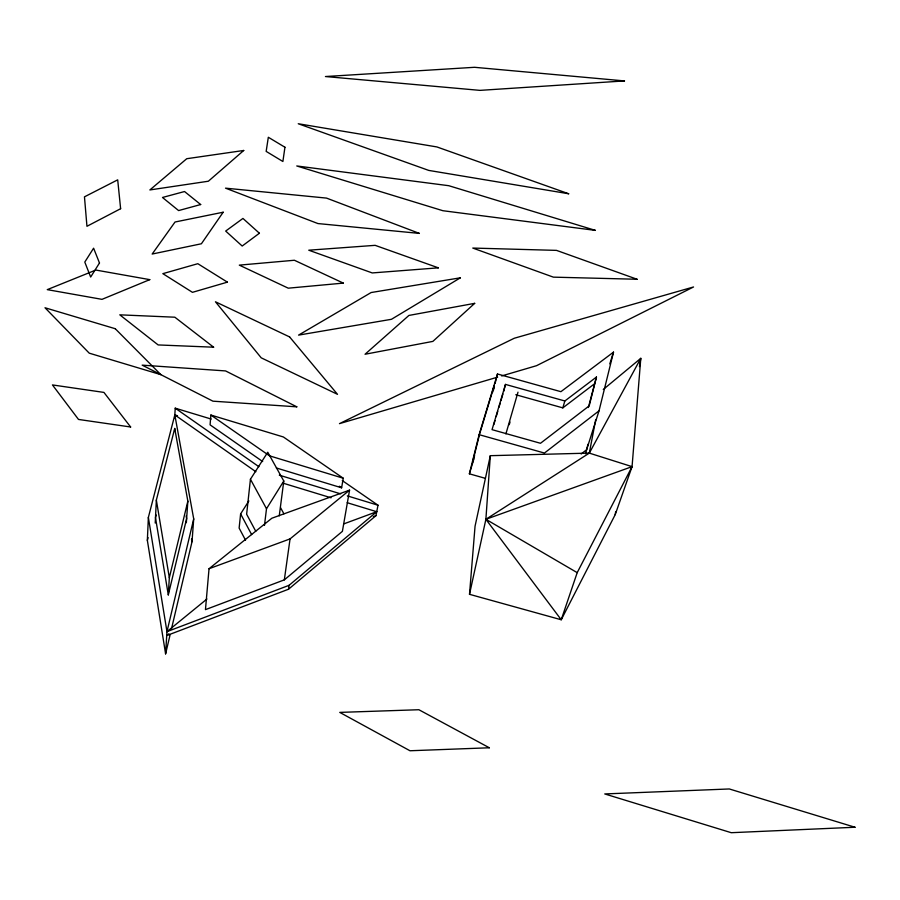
<?xml version="1.0" encoding="UTF-8"?>
<svg xmlns="http://www.w3.org/2000/svg" width="900" height="900" viewBox="0 0 900 900"><rect width="100%" height="100%" fill="white"/><g stroke="black" fill="none" stroke-linecap="round" stroke-linejoin="round"><path stroke-width="1.35" d="M170.111 634.714L165.6 653.861L147.352 540.349L148.365 517.41L174.825 414.911L177.514 415.721M155.227 523.035L156.352 500.096L174.724 428.468L187.852 501.165L186.345 522.697M174.667 417.656L175.219 408.173L211.196 419.051M174.566 431.201L174.724 428.468M156.172 514.946L155.486 517.646L168.289 594.9L169.335 577.699L187.852 501.165M165.6 653.861L166.961 631.654L193.714 518.895L174.825 414.911L255.859 471.724M639.428 366.626L640.789 358.324L589.32 453.116L485.887 519.3L561.229 619.762L577.204 572.648L632.059 466.639L589.32 453.116L490.32 455.681L485.887 519.3L469.507 594.315L561.229 619.762L615.206 514.642L632.059 466.639L640.789 358.324L603.27 389.486M171.394 629.246L192.015 541.733L193.714 518.895M276.39 467.978L341.629 487.811L343.238 478.226L283.376 436.973L210.87 415.046L210.083 424.856L262.676 461.554M469.507 594.315L475.054 526.196L490.32 455.681M209.036 568.721L205.459 609.637L284.332 579.859L342.394 531.349L349.56 490.14L271.856 518.22L209.036 568.721L290.059 538.898L349.56 490.14M248.861 500.929L240.615 513.911L239.13 528.075L245.542 540.202M279.248 515.88L283.793 481.016L267.761 452.239L250.436 479.239L246.634 514.215L255.757 531.27M264.476 525.398L266.501 508.736L283.793 481.016M284.332 579.859L290.059 538.898M168.874 633.791L166.725 635.558L288.506 589.241L289.069 585.326L376.74 511.718L347.175 502.706M615.206 514.642L615.656 511.886M589.32 453.116L595.721 419.558M288.506 589.241L375.964 515.666L378 505.215L342.281 480.577M168.289 594.9L186.626 518.659L186.143 515.936M581.164 454.005L586.631 449.696L599.029 410.816L613.508 352.125L560.903 391.68L497.475 373.995L479.115 434.666L469.384 473.827L485.314 478.327M479.34 435.15L472.601 462.218L474.615 455.546M585.619 453.78L587.981 444.262M492.559 392.366L494.269 385.56L479.678 433.8M493.391 390.319L494.415 386.235M495.09 383.512L497.475 373.995M588.364 407.509L596.452 377.044L564.851 400.984L562.815 407.869L515.79 394.729M596.452 377.044L589.185 405.877L540.484 443.284L492.041 429.66L505.485 384.412L564.851 400.984M147.352 540.349L148.05 537.626M503.696 391.354L505.485 384.412M505.901 433.901L517.984 392.175M509.243 424.71L510.019 422.021M493.83 424.598L495.011 420.615M496.192 416.621L497.779 411.3M498.96 407.306L500.141 403.324M500.929 400.657L502.909 394.009M469.384 473.827L473.839 459.067M609.795 363.87L613.508 352.125M148.365 517.41L166.961 631.654L206.933 599.029M599.029 410.816L544.444 453.049L479.115 434.666M562.815 407.869L594.315 383.94M166.961 631.654L289.069 585.326M373.343 516.645L375.964 515.666M343.777 523.89L376.74 511.718M632.059 466.639L485.887 519.3L577.204 572.648M497.655 377.123L339.469 423.641L514.283 338.243L693.551 286.965L536.524 365.692L501.671 375.941M343.238 478.226L269.55 455.85L210.87 415.046M279.304 475.178L340.65 493.853M347.321 495.877L378 505.215M282.668 483.053L331.043 497.79M339.334 486.225L341.629 487.811M175.219 408.173L258.896 466.706M280.553 507.69L283.894 513.765M250.436 479.239L266.501 508.736M240.615 513.911L251.64 534.6M191.52 538.976L192.015 541.733M156.352 500.096L169.335 577.699M284.94 147.24L282.892 161.494L266.164 151.391L268.324 137.261L284.94 147.24M99.484 262.98L90.664 277.054L84.791 262.069L93.6 248.197L99.484 262.98M223.178 212.22L201.398 243.765L152.167 254.047L175.039 222.007L223.178 212.22M474.694 303.345L432.866 341.392L365.04 354.251L408.915 315.439L474.694 303.345M243.743 150.469L208.361 181.226L149.873 189.945L186.75 158.715L243.743 150.469M259.403 233.235L242.179 246.037L225.675 231.064L242.944 218.441L259.403 233.235M460.395 277.808L391.455 319.298L298.564 335.115L371.137 292.534L460.395 277.808M120.623 208.71L86.951 226.294L84.465 196.841L117.698 179.843L120.623 208.71M149.771 279.641L101.992 299.351L47.261 289.642L95.828 270.056L149.771 279.641M227.407 282.15L192.454 292.331L162.844 273.656L197.82 263.7L227.407 282.15M200.678 204.536L178.605 210.578L162.484 197.471L184.534 191.531L200.678 204.536M343.327 283.106L288.259 288.18L239.31 265.129L294.39 260.257L343.327 283.106M438.368 267.84L372.24 272.936L308.756 250.2L375.131 245.34L438.368 267.84M624.488 80.921L479.97 90.371L325.44 76.534L474.536 67.297L624.488 80.921M855 827.246L731.273 832.702L604.744 793.935L729.315 788.962L855 827.246M489.341 747.776L409.984 750.758L339.772 712.395L418.882 709.729L489.341 747.776M637.076 279.259L553.365 277.144L472.77 248.062L556.515 250.38L637.076 279.259M213.626 347.197L158.141 344.936L119.79 314.831L174.836 317.205L213.626 347.197M296.809 406.822L212.929 401.175L142.166 365.141L225.562 370.924L296.809 406.822M419.355 233.404L317.936 223.56L225.506 188.156L326.531 198.101L419.355 233.404M595.361 230.377L442.879 210.713L296.752 165.96L448.785 185.704L595.361 230.377M130.635 426.994L78.502 419.445L52.447 384.93L103.927 392.411L130.635 426.994M568.665 193.759L428.76 170.415L298.249 123.739L436.916 146.936L568.665 193.759M115.245 328.714L45 307.755L89.246 353.171L160.864 374.659L115.245 328.714M289.598 336.926L215.449 301.781L261.214 357.829L337.511 394.335L289.598 336.926"/></g></svg>
